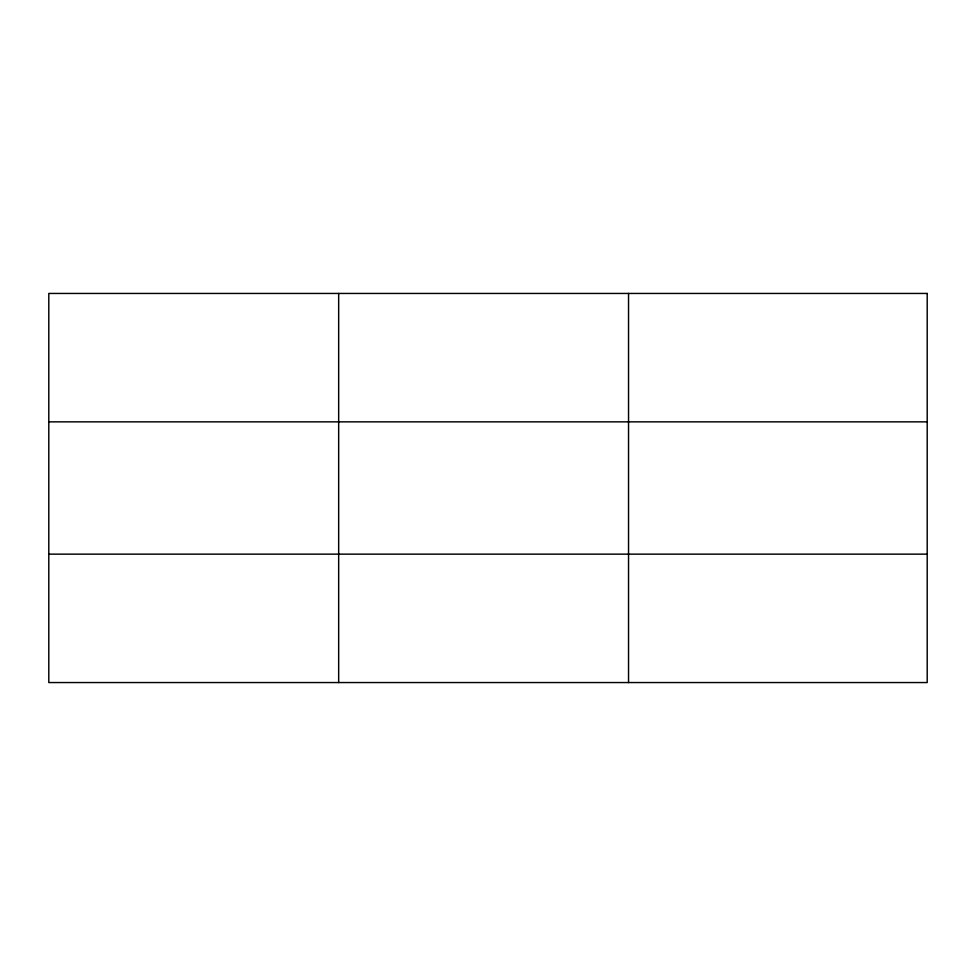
<?xml version="1.0" encoding="UTF-8"?>
<svg xmlns="http://www.w3.org/2000/svg" width="976" height="976" viewBox="0 0 976 976"><rect width="100%" height="100%" fill="white"/><g stroke="black" fill="none" stroke-linecap="round" stroke-linejoin="round"><path stroke-width="1.46" d="M338.672 293.447L338.672 682.553M628.544 293.447L628.544 682.553M48.8 421.852L927.2 421.852M48.8 554.148L927.2 554.148M927.2 293.447L927.2 682.553L48.8 682.553L48.8 293.447L927.2 293.447"/></g></svg>
